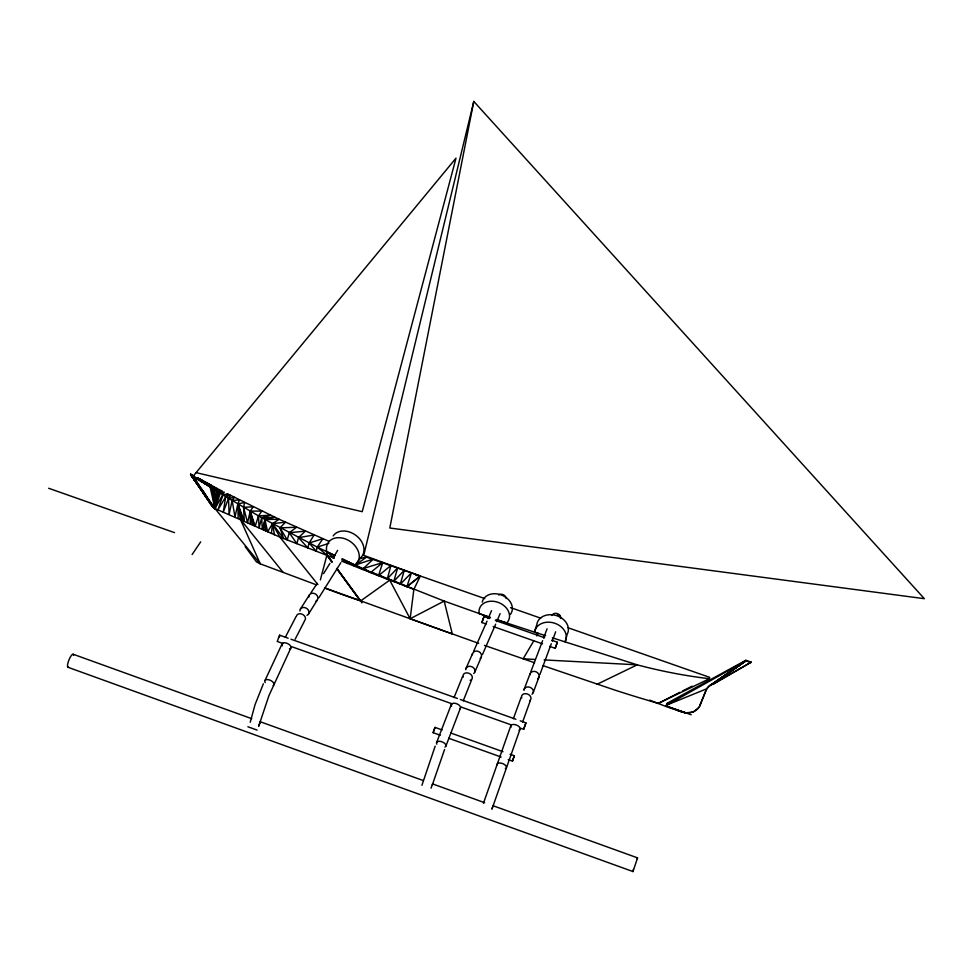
<?xml version="1.0" encoding="UTF-8"?>
<svg xmlns="http://www.w3.org/2000/svg" width="973" height="973" viewBox="0 0 973 973"><rect width="100%" height="100%" fill="white"/><g stroke="black" fill="none" stroke-linecap="round" stroke-linejoin="round"><path stroke-width="1.46" d="M193.554 475.809L193.335 477.001L214.303 508.259L279.871 537.072L334.347 558.222L326.721 551.655A17.733 13.44 35.2 0 1 347.057 539.638A17.733 13.44 35.2 0 1 355.315 565.033L354.963 566.383L348.103 561.713L347.641 563.476L342.022 559.244M549.587 646.352L555.23 648.334L557.334 642.216L551.691 640.234M190.623 474.265L193.335 477.001L214.972 508.575L216.529 490.879L217.733 488.641L215.751 490.392L216.821 488.166L214.765 489.772L214.972 508.575L260.29 563.854L316.432 584.846M271.455 533.472L272.452 523.681L279.154 519.278L329.166 541.414M263.792 530.127L264.899 519.509L274.824 517.222L261.688 517.745L225.675 496.595L190.611 474.228L212.321 506.568L214.303 508.259L191.012 475.092L211.761 505.06M473.79 101.423L389.808 528.011L924.35 598.687L473.79 101.423L363.732 555.352L420.348 576.016L413.853 589.431L410.156 618.755L478.68 643.348M196.084 472.635L362.224 511.689L455.996 158.161L192.751 476.661L210.071 486.841L214.972 508.575L220.299 493.226L224.24 492.083L214.972 508.575L217.417 491.426L218.937 489.285L216.529 490.879M508.222 759.572L512.479 761.093L513.306 758.587M486.147 624.046L481.89 622.525L483.909 616.627L489.65 618.451M484.043 616.505L481.915 622.562M513.489 758.259L514.328 755.753L510.071 754.233M440.258 735.223L433.167 732.693L433.897 730.164L435.04 727.39L442.119 729.92M250.243 722.234L255.06 704.586L263.367 683.776M213.245 486.281L211.725 487.874L214.972 508.575L218.195 491.912L220.032 489.857L217.417 491.426M520.823 728.315L523.669 729.336L525.919 722.842L520.214 720.811M709.256 686.074L751.217 662.175L745.853 660.302L667.454 703.078L666.42 704.975L667.867 706.726M751.217 662.175L714.146 683.715L745.853 660.302M279.506 636.816L279.628 635.174L277.232 641.438L283.021 643.591M633.362 869.412L633.009 871.577L67.976 667.283M258.623 726.405L268.974 695.549L290.793 648.14M714.218 683.423L710.035 685.247L706.933 688.689L666.529 705.17L666.019 706.045L685.174 712.893L693.226 712.114L699.161 707.249L706.216 689.918A16.565 12.625 14.7 0 1 708.04 686.999L708.66 686.366M543.068 665.666L614.656 690.015A777.804 358.636 18.4 0 0 636.61 696.948L658.198 703.443L709.378 678.716L709.706 677.366L567.891 627.694M700.596 703.795L706.216 689.918M213.683 486.5L212.138 488.13L214.972 508.575L218.998 492.411L221.017 490.38L218.195 491.912M684.408 712.37L677.938 710.74L678.096 710.144M681.209 711.895L681.368 711.299C688.385 715.058 698.821 711.701 700.657 703.503M320.372 579.932L326.855 555.255L332.121 562.43M667.454 703.078L666.931 705.048L745.719 660.898L751.156 662.467M666.991 706.885L649.684 700.134M343.068 559.293L363.051 569.582L363.33 568.536L382.742 562.552L378.704 575.055L387.266 579.154L390.927 565.483L378.521 575.7L342.107 558.94M382.742 562.552L370.604 572.574L363.33 568.536L373.34 559.013L355.315 565.033L360.046 558.234A17.636 13.403 35.2 0 0 356.836 536.099A17.636 13.403 35.2 0 0 333.167 535.892M421.917 785.296L435.199 746.121M658.198 703.443L679.932 692.302M534.542 632.146L536.78 624.63A16.103 12.746 16.6 0 1 556.544 615.629A16.103 12.746 16.6 0 1 567.162 634.311L565.094 641.888A16.2 12.783 16.6 0 0 554.415 623.134A16.2 12.783 16.6 0 0 534.542 632.146L545.658 635.685M432.34 784.834L444.576 749.478M557.334 642.253L555.23 648.334M525.919 722.842L523.669 729.336M483.447 803.272L510.776 725.822M492.095 808.612L493.031 805.766M431.051 788.179L432.523 783.934M520.069 729.13L491.937 809.159M522.61 722.015L530.297 700.657M513.355 718.719L521.139 697.41M552.238 641.158L555.656 631.793M551.29 643.737L539.845 674.666M533.228 692.594L538.933 677.147M547.069 628.789L543.579 638.118M542.618 640.696L530.917 671.516M524.131 689.37L529.957 673.973M445.926 746.023L460.497 707.906M436.561 742.667L451.265 704.61M463.233 700.876L471.613 679.835M454.038 697.605L462.528 676.612M258.757 725.967L260.411 721.844M512.479 761.093L514.328 755.753M500.098 613.647L496.729 621.662M495.658 624.192L482.511 654.415M491.547 610.643L488.118 618.633M474.897 671.929L481.416 656.824M487.035 621.163L473.62 651.278M465.86 668.731L472.513 653.674M706.155 690.21L706.507 689.431M265.009 680.443L282.194 643.652M285.369 637.169L296.047 616.614M295.147 639.212L304.306 621.455M214.765 489.772L215.848 487.655L213.549 489.018L214.972 508.575M637.023 858.697L637.558 857.87L493.226 805.79M337.643 550.353L333.143 558.016M340.83 562.735L318.852 597.75M274.471 534.797L272.452 523.681L283.557 538.495L280.005 527.853L285.503 522.185L272.452 523.681L267.624 531.805L264.899 519.509L279.154 519.278L227.536 493.822L222.987 494.904L217.94 509.828L227.536 493.822M533.727 640.988L523.133 658.818L535.15 659.451M536.755 635.892L538.276 633.35L496.145 619.509M329.944 563.343L323.571 573.632M308.514 614.06L317.332 599.952M300.414 609.062L309.402 594.929M317.247 583.423L310.971 592.703M192.119 554.549L200.681 541.852M209.414 486.427L210.521 484.834M209.487 484.299L208.429 485.819C187.57 472.1 201.618 480.176 209.037 484.067M208.587 485.916L209.657 484.384M208.769 486.026L209.742 484.432M208.952 486.135L209.913 484.53M209.207 486.305L210.144 484.639M209.292 486.354L210.399 484.773M209.584 486.536L210.703 484.931M209.779 486.658L210.91 485.041M210.071 486.841L211.214 485.199M206.398 484.505L207.334 483.167M206.981 484.882L207.954 483.496M207.018 485.041L208.258 483.654M208.477 483.763L207.675 485.405L208.891 483.995M208.733 483.909L207.273 485.077M208.173 485.649L209.207 484.165M433.167 732.693L435.04 727.39M204.208 483.082L205.023 481.927M204.622 483.35L205.461 482.158M204.853 483.508L205.704 482.292M205.121 483.666L205.984 482.438M205.352 483.824L206.24 482.572M205.619 483.995L206.507 482.717M205.899 484.189L206.811 482.888M206.191 484.372L207.115 483.046M206.714 484.712L207.663 483.338M214.875 487.132L213.549 489.018L214.206 486.78L212.576 488.397M202.639 482.061L203.369 481.039M202.943 482.255L203.685 481.209M203.272 482.474L204.026 481.392M203.746 482.778L204.537 481.659M200.815 480.869L201.35 479.969L200.62 480.747M200.997 481.003L201.776 480.2L201.265 481.173M201.423 481.27L201.995 480.309M201.618 481.404L202.141 480.394M201.812 481.526L202.372 480.516M201.983 481.635L202.554 480.613M202.177 481.757L202.773 480.735M202.372 481.878L203.004 480.857M198.601 479.434L199.088 478.752M199.015 479.701L199.343 478.898M199.185 479.811L199.696 479.093M199.307 479.896L199.83 479.154M199.526 480.042L199.952 479.227M199.733 480.176L200.195 479.348M199.927 480.297L200.414 479.47M200.049 480.382L200.547 479.543M200.718 479.628L200.316 480.553L200.997 479.786M196.607 478.144L196.972 477.634L196.826 478.29M196.972 478.375L198.054 478.205M197.519 477.925L197.264 478.57L197.823 478.084M197.811 478.923L198.127 478.242M198.042 479.069L198.322 478.351M198.249 479.203L198.699 478.558M198.395 479.3L198.857 478.643M191.693 474.946L192.861 475.712M210.946 487.388L212.309 485.782M387.436 578.619L397.641 567.891L393.737 581.684L387.436 578.619L444.187 601.083L490.489 617.563M633.009 871.577L637.558 857.87M220.299 493.226L222.537 491.183L218.998 492.411M420.348 576.016L406.86 586.743L400.353 583.909L404.33 570.287L393.87 581.258L400.304 584.214L411.445 572.829L406.933 586.597L420.348 576.016L415.885 575.323M361.956 602.919L360.728 600.876L389.735 580.139L410.156 618.755L444.187 601.083L452.311 633.995L324.556 587.801M713.245 683.958L745.719 660.898L709.974 685.539M712.382 684.262L745.719 660.898L710.728 685.053M355.315 565.033L367.21 556.714L359.864 558.636M711.531 684.627L745.719 660.898M682.632 690.952L692.107 686.196M597.142 684.25L637.206 664.827L640.429 665.69A308.782 170.64 19.2 0 0 709.378 678.716M328.801 543.408L317.259 547.094L261.688 517.745L259.086 527.986L258.514 515.921L261.846 511.044L250.231 511.153L247.543 522.659L243.578 507.322L244.637 502.555L237.862 503.892L234.98 516.967L232.146 500.463L234.371 497.312L228.558 498.31L223.304 512.066L225.675 496.595L230.625 495.391L228.558 498.31L229.081 514.486L232.146 500.463L239.504 499.927L237.862 503.892L238.178 518.305M544.15 659.925L637.206 664.827L552.396 637.838M197.701 478.85L195.597 478.327L193.384 476.04M685.174 712.893L668.682 707.48L668.84 706.885L691.195 714.766M337.181 568.925L360.217 600.694L352.81 598.225A420.117 224.982 14.9 0 1 324.994 588.154M490.173 617.405L479.19 613.659A15.702 12.15 21.6 0 1 497.823 602.263A15.702 12.15 21.6 0 1 506.653 623.024L497.033 619.74M534.53 662.735L484.408 645.367M557.371 614.778L560.034 615.714M367.441 557.48L484.809 598.602M510.594 607.626L540.672 618.159M495.293 620.421L544.637 637.753M493.202 626.527L542.533 643.871M48.65 488.264L174.556 532.645M279.628 635.174L288.154 638.215M291 639.225L457.444 698.468M460.302 699.478L515.933 719.278M291.559 646.631L452.336 703.917M460.898 706.97L510.837 724.751M450.621 732.961L502.992 751.703M448.748 738.276L501.144 757.03M73.097 654.221L251.715 718.67M260.29 721.759L423.206 780.528M433.204 784.141L484.651 802.701M247.884 726.77L257.115 730.103M341.535 561.068L389.735 580.139M370.81 571.82L413.853 589.431M334.894 555.474L326.721 551.655L327.439 555.486L331.866 561.591M335.028 555.656L317.259 547.094L322.878 538.738L309.159 542.995L307.809 547.884L298.529 537.631L305.315 531.136L289.261 532.73L287.242 539.93L280.005 527.853L296.558 527.269L289.261 532.73L296.85 543.639L298.529 537.631L314.072 535.004L309.159 542.995L316.164 551.119L317.259 547.094L327.439 555.486L331.817 561.457M191.766 474.848L190.611 474.228L197.884 483.885M250.268 523.936L250.231 511.153L253.248 506.799L243.578 507.322L244.296 521.127L237.862 503.892L240.307 519.205L283.021 572.246M317.916 584.578L279.871 537.072L272.452 523.681M197.933 484.055L190.696 474.496L199.623 486.634M245.196 546.644L256.434 561.859L260.29 563.854L240.307 519.205M199.696 486.804L190.83 474.8L205.753 495.537M202.36 490.404L204.135 492.812M201.399 489.054L204.075 492.703M337.072 568.621L360.728 600.876M336.512 568.414L360.217 600.694M205.802 495.622L191.012 475.092L207.456 498.431M209.183 500.876L211.773 504.561M191.219 475.383L213.695 507.894M191.754 475.943L212.321 506.568M242.873 520.458L237.862 503.892L241.584 519.825M254.221 525.785L250.231 511.153L252.275 524.885M253.26 525.347L250.231 511.153L255.181 526.223L258.514 515.921L270.494 515.155L261.688 517.745L262.321 529.458L264.899 519.509L265.714 530.966M482.231 602.105A15.617 12.126 21.6 0 1 502.323 595.367A15.617 12.126 21.6 0 1 510.387 614.437M68.499 667.198A7.018 1.764 -68.4 0 1 69.205 659.329A7.018 1.764 -68.4 0 1 73.583 655.388M308.867 596.972A4.695 4.014 32.7 0 1 312.467 593.226A4.695 4.014 32.7 0 1 317.563 596.449A4.695 4.014 32.7 0 1 315.726 601.314M299.939 611.02A4.756 3.831 30.4 0 1 303.43 607.48A4.756 3.831 30.4 0 1 308.636 610.691A4.756 3.831 30.4 0 1 306.957 615.337M296.497 616.031A4.78 3.6 28.8 0 1 302.895 614.571A4.78 3.6 28.8 0 1 304.427 620.774M282.413 645.829A4.865 2.578 24.8 0 1 284.14 642.788A4.865 2.578 24.8 0 1 290.173 645.427A4.865 2.578 24.8 0 1 289.468 648.906M265.24 682.62A4.938 2.578 24.9 0 1 266.651 679.616A4.938 2.578 24.9 0 1 272.562 681.745A4.938 2.578 24.9 0 1 273.206 685.479M498.638 594.965A4.476 3.551 23 0 1 503.357 594.771A4.476 3.551 23 0 1 506.13 598.492M463.221 677.099A4.829 3.661 23.2 0 1 465.945 672.927A4.829 3.661 23.2 0 1 471.844 675.712A4.829 3.661 23.2 0 1 470.141 680.358M451.557 706.106A4.901 2.627 21.6 0 1 453.43 703.248A4.901 2.627 21.6 0 1 459.365 705.364A4.901 2.627 21.6 0 1 459.548 708.952M465.714 669.752A4.804 3.892 23.9 0 1 472.112 666.846A4.804 3.892 23.9 0 1 473.717 673.584M436.853 744.175A4.987 2.627 21.7 0 1 438.738 741.304A4.987 2.627 21.7 0 1 444.77 743.469A4.987 2.627 21.7 0 1 444.953 747.082M472.343 654.744A4.731 4.087 24.9 0 1 478.777 651.582A4.731 4.087 24.9 0 1 480.2 658.563M521.747 697.86A4.853 3.673 21.2 0 1 524.216 693.798A4.853 3.673 21.2 0 1 530.103 695.877A4.853 3.673 21.2 0 1 529.653 700.657M523.973 690.392A4.829 3.904 21.6 0 1 530.504 687.51A4.829 3.904 21.6 0 1 532 694.236M511.007 727.305A4.926 2.627 20.4 0 1 513.051 724.484A4.926 2.627 20.4 0 1 519.023 726.612A4.926 2.627 20.4 0 1 519.047 730.164M496.899 765.033A5.011 2.639 20.5 0 1 503.065 763.732A5.011 2.639 20.5 0 1 505.34 768.731M552.007 615.532A4.5 3.564 20.8 0 1 557.383 613.622A4.5 3.564 20.8 0 1 560.497 618.5M529.774 675.031A4.756 4.099 22.1 0 1 536.33 671.905A4.756 4.099 22.1 0 1 537.668 678.874"/></g></svg>
